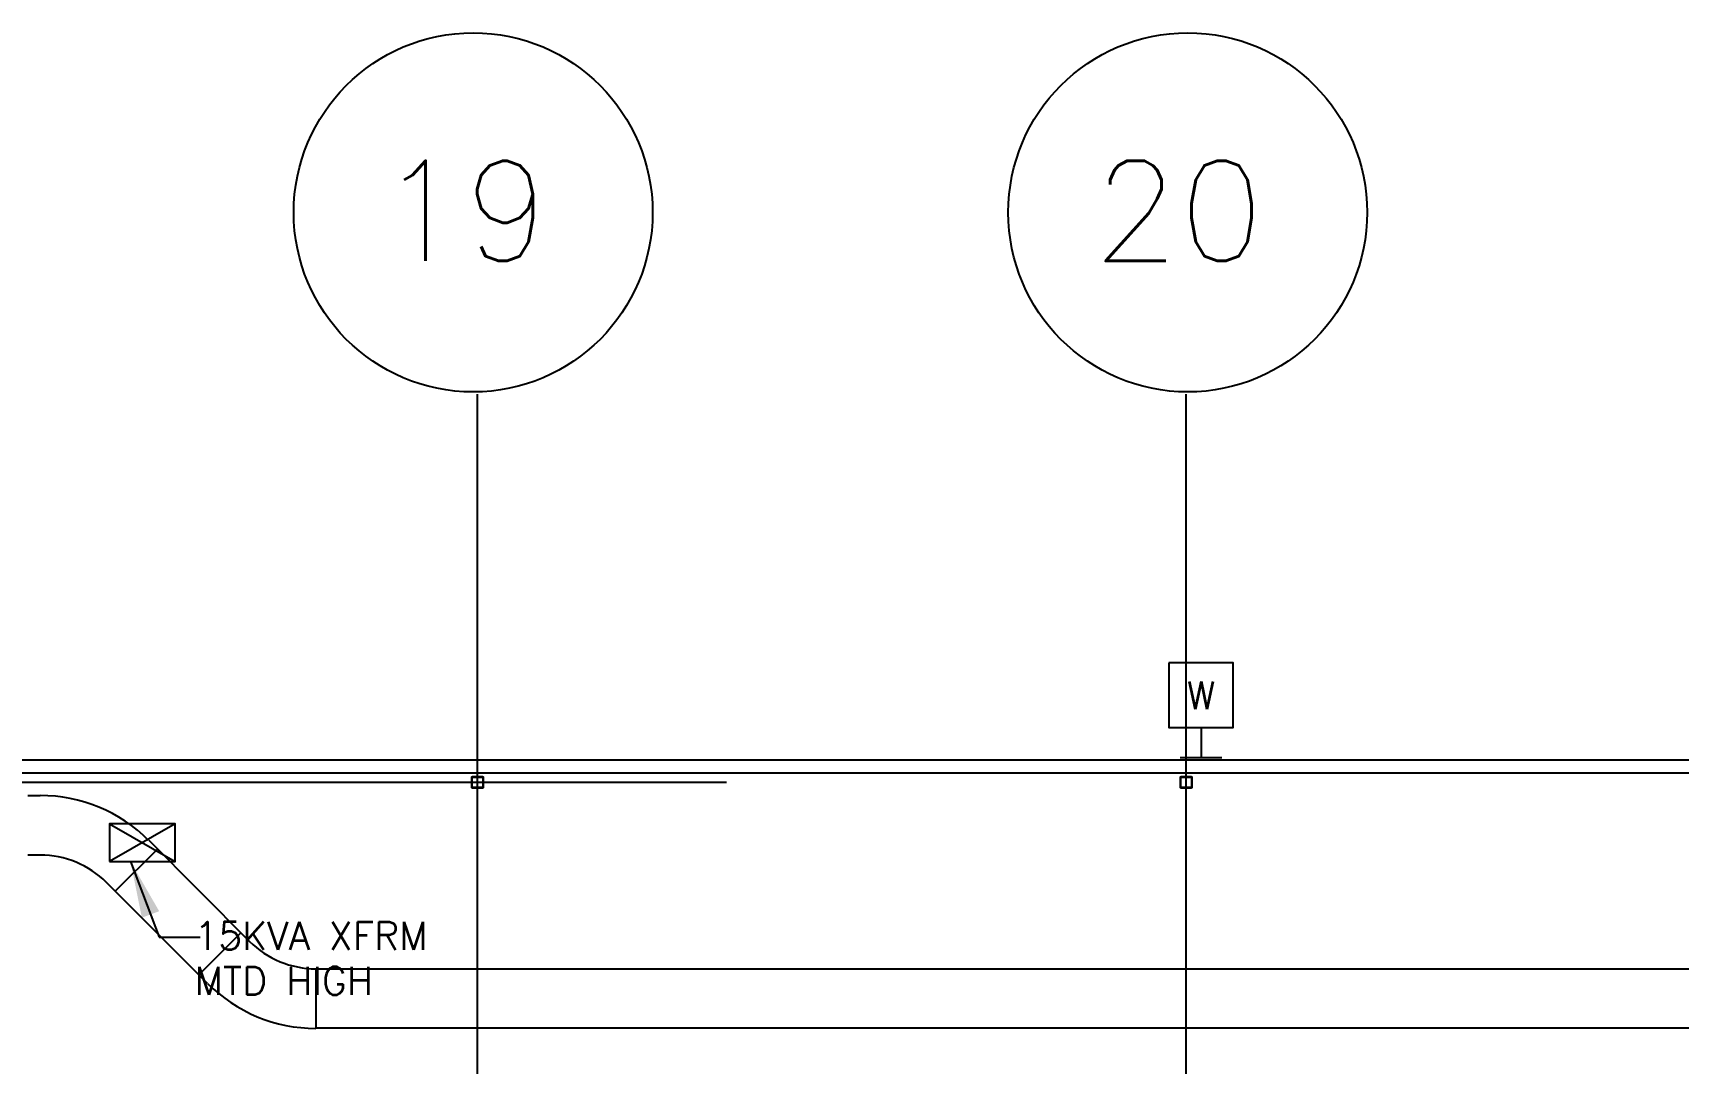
# Model space of a CAD drawing. Header units: millimetres. Extents: x 626570 to 643256, y 6233 to 11343.
# Drawn here: x 634601 to 635604, y 10716 to 11343 of the extents above; entities that cross this region are included whole.
import ezdxf
from ezdxf.enums import TextEntityAlignment as Align

# ---------------------------------------------------------------- set-up
doc = ezdxf.new("R2010")
doc.units = ezdxf.units.MM
doc.header["$LTSCALE"] = 4000
doc.header["$MEASUREMENT"] = 0
doc.linetypes.add('DASHDOT', pattern=[1, 0.5, -0.25, 0, -0.25])
doc.layers.get('0').update_dxf_attribs({"linetype": 'CONTINUOUS'})
for name, color, linetype in [('2012-201_WALL-FLEXWALL', 7, 'CONTINUOUS'), ('DEPAL1', 4, 'CONTINUOUS'), ('LTG', 6, 'CONTINUOUS'), ('MASTERFOUNDATION_1', 4, 'DASHDOT'), ('MASTERFOUNDATION_2', 7, 'CONTINUOUS'), ('MASTERFOUNDATION_25', 7, 'CONTINUOUS'), ('POWER', 3, 'CONTINUOUS')]:
    doc.layers.add(name, color=color, linetype=linetype)
doc.styles.add('ROMANS', font='ROMANS')
doc.styles.get("Standard").update_dxf_attribs({"font": 'simplex.shx'})
doc.dimstyles.get("Standard").update_dxf_attribs({"dimtxt": 0.18, "dimasz": 0.18, "dimexe": 0.18, "dimexo": 0.0625, "dimgap": 0.09, "dimtad": 0, "dimtih": 1, "dimtoh": 1, "dimdec": 4, "dimzin": 0, "dimdsep": 46, "dimtxsty": 'Standard', "dimcen": 0.09, "dimadec": 0, "dimazin": 0, "dimtfac": 1, "dimtdec": 4, "dimtofl": 0, "dimtmove": 0, "dimatfit": 3, "dimfxl": 1, "dimtolj": 1, "dimtzin": 0, "dimarcsym": 0})

# ---------------------------------------------------------------- blocks, each defined once
blk = doc.blocks.new('WUP')
for p, q in [((0, 465), (0, 0)), ((-322, 0), (322, 0))]:
    blk.add_line(p, q)
blk.add_lwpolyline([(-500, 1465), (-500, 465), (500, 465), (500, 1465)], close=True)
blk.add_text('W', height=430).set_placement((0, 965), align=Align.MIDDLE)
blk = doc.blocks.new('15KVA')
for p, q in [((254, -292), (-254, 0)), ((-254, -292), (254, 0))]:
    blk.add_line(p, q)
blk.add_lwpolyline([(-254, 0), (254, 0), (254, -292), (-254, -292)], close=True)

msp = doc.modelspace()

# ---------------------------------------------------------------- linework, layer by layer
at = {"layer": '2012-201_WALL-FLEXWALL', "linetype": 'Continuous'}
for p, q in [((634098.5, 10900.4), (636421.3, 10900.4)), ((634098.5, 10892.5), (636421.3, 10892.5))]:
    msp.add_line(p, q, dxfattribs=at)
at = {"layer": 'DEPAL1', "ltscale": 0.25}
for p, q in [((634597.9, 10878.6), (634605.4, 10878.6)), ((634597.9, 10842.4), (634605.4, 10842.4)), ((634676.8, 10846), (634651.1, 10820.3)), ((634671.5, 10851.3), (634733, 10789.7)), ((634707.4, 10764.1), (634645.8, 10825.6)), ((634702, 10769.4), (634727.7, 10795)), ((634773.4, 10773), (638939.1, 10773)), ((634773.4, 10773), (634773.4, 10736.8)), ((638939.1, 10736.8), (634773.4, 10736.8))]:
    msp.add_line(p, q, dxfattribs=at)
for centre, radius, start, end in [((634605.4, 10785.2), 93.4, 45, 90), ((634605.4, 10785.2), 57.1, 45, 90), ((634773.4, 10830.1), 57.1, 225, 270), ((634773.4, 10830.1), 93.4, 225, 270)]:
    msp.add_arc(centre, radius, start, end, dxfattribs=at)
at = {"layer": 'MASTERFOUNDATION_1', "linetype": 'DASHDOT'}
for p, q in [((634871.9, 6627.5), (634871.9, 11123.2)), ((635303.9, 6627.5), (635303.9, 11123.2)), ((643023.9, 10886.6), (626796.6, 10886.6))]:
    msp.add_line(p, q, dxfattribs=at)
at = {"layer": 'MASTERFOUNDATION_2', "linetype": 'Continuous'}
for centre in [(634869.3, 11233.9), (635304.9, 11233.9)]:
    msp.add_circle(centre, 109.4, dxfattribs=at)
at = {"layer": 'MASTERFOUNDATION_25', "linetype": 'Continuous', "flags": 128}
for points in [[(634869, 10890.1), (634874.8, 10890.1), (634874.8, 10890.1), (634874.8, 10890.1), (634874.8, 10890.1), (634874.9, 10890.1), (634874.9, 10890.1), (634874.9, 10890.1), (634874.9, 10890.1), (634874.9, 10890.1), (634875, 10890.1), (634875, 10890.1), (634875, 10890.1), (634875, 10890.1), (634875, 10890), (634875.1, 10890), (634875.1, 10890), (634875.1, 10890), (634875.1, 10890), (634875.1, 10890), (634875.2, 10890), (634875.2, 10890), (634875.2, 10889.9), (634875.2, 10889.9), (634875.2, 10889.9), (634875.2, 10889.9), (634875.2, 10889.9), (634875.3, 10889.9), (634875.3, 10889.9), (634875.3, 10889.8), (634875.3, 10889.8), (634875.3, 10889.8), (634875.3, 10889.8), (634875.3, 10889.8), (634875.3, 10889.7), (634875.3, 10889.7), (634875.4, 10889.7), (634875.4, 10889.7), (634875.4, 10889.7), (634875.4, 10889.6), (634875.4, 10889.6), (634875.4, 10889.6), (634875.4, 10889.6), (634875.4, 10889.6), (634875.4, 10889.5), (634875.4, 10889.5), (634875.4, 10889.5), (634875.4, 10883.7), (634875.4, 10883.7), (634875.4, 10883.7), (634875.4, 10883.7), (634875.4, 10883.6), (634875.4, 10883.6), (634875.4, 10883.6), (634875.4, 10883.6), (634875.4, 10883.6), (634875.4, 10883.5), (634875.4, 10883.5), (634875.3, 10883.5), (634875.3, 10883.5), (634875.3, 10883.5), (634875.3, 10883.4), (634875.3, 10883.4), (634875.3, 10883.4), (634875.3, 10883.4), (634875.3, 10883.4), (634875.3, 10883.3), (634875.2, 10883.3), (634875.2, 10883.3), (634875.2, 10883.3), (634875.2, 10883.3), (634875.2, 10883.3), (634875.2, 10883.3), (634875.2, 10883.2), (634875.1, 10883.2), (634875.1, 10883.2), (634875.1, 10883.2), (634875.1, 10883.2), (634875.1, 10883.2), (634875, 10883.2), (634875, 10883.2), (634875, 10883.2), (634875, 10883.1), (634875, 10883.1), (634874.9, 10883.1), (634874.9, 10883.1), (634874.9, 10883.1), (634874.9, 10883.1), (634874.9, 10883.1), (634874.8, 10883.1), (634874.8, 10883.1), (634874.8, 10883.1), (634874.8, 10883.1), (634869, 10883.1), (634869, 10883.1), (634869, 10883.1), (634869, 10883.1), (634868.9, 10883.1), (634868.9, 10883.1), (634868.9, 10883.1), (634868.9, 10883.1), (634868.8, 10883.1), (634868.8, 10883.1), (634868.8, 10883.1), (634868.8, 10883.2), (634868.8, 10883.2), (634868.7, 10883.2), (634868.7, 10883.2), (634868.7, 10883.2), (634868.7, 10883.2), (634868.7, 10883.2), (634868.7, 10883.2), (634868.6, 10883.2), (634868.6, 10883.3), (634868.6, 10883.3), (634868.6, 10883.3), (634868.6, 10883.3), (634868.6, 10883.3), (634868.5, 10883.3), (634868.5, 10883.3), (634868.5, 10883.4), (634868.5, 10883.4), (634868.5, 10883.4), (634868.5, 10883.4), (634868.5, 10883.4), (634868.5, 10883.5), (634868.4, 10883.5), (634868.4, 10883.5), (634868.4, 10883.5), (634868.4, 10883.5), (634868.4, 10883.6), (634868.4, 10883.6), (634868.4, 10883.6), (634868.4, 10883.6), (634868.4, 10883.6), (634868.4, 10883.7), (634868.4, 10883.7), (634868.4, 10883.7), (634868.4, 10883.7), (634868.4, 10889.5), (634868.4, 10889.5), (634868.4, 10889.5), (634868.4, 10889.6), (634868.4, 10889.6), (634868.4, 10889.6), (634868.4, 10889.6), (634868.4, 10889.6), (634868.4, 10889.7), (634868.4, 10889.7), (634868.4, 10889.7), (634868.4, 10889.7), (634868.4, 10889.7), (634868.5, 10889.8), (634868.5, 10889.8), (634868.5, 10889.8), (634868.5, 10889.8), (634868.5, 10889.8), (634868.5, 10889.9), (634868.5, 10889.9), (634868.5, 10889.9), (634868.6, 10889.9), (634868.6, 10889.9), (634868.6, 10889.9), (634868.6, 10889.9), (634868.6, 10890), (634868.6, 10890), (634868.7, 10890), (634868.7, 10890), (634868.7, 10890), (634868.7, 10890), (634868.7, 10890), (634868.7, 10890), (634868.8, 10890.1), (634868.8, 10890.1), (634868.8, 10890.1), (634868.8, 10890.1), (634868.8, 10890.1), (634868.9, 10890.1), (634868.9, 10890.1), (634868.9, 10890.1), (634868.9, 10890.1), (634869, 10890.1), (634869, 10890.1), (634869, 10890.1), (634869, 10890.1)], [(634869, 10889.8), (634874.8, 10889.8), (634874.8, 10889.8), (634874.8, 10889.8), (634874.8, 10889.8), (634874.8, 10889.8), (634874.8, 10889.8), (634874.8, 10889.8), (634874.8, 10889.8), (634874.9, 10889.8), (634874.9, 10889.8), (634874.9, 10889.8), (634874.9, 10889.8), (634874.9, 10889.8), (634874.9, 10889.8), (634874.9, 10889.8), (634874.9, 10889.8), (634874.9, 10889.7), (634874.9, 10889.7), (634875, 10889.7), (634875, 10889.7), (634875, 10889.7), (634875, 10889.7), (634875, 10889.7), (634875, 10889.7), (634875, 10889.7), (634875, 10889.7), (634875, 10889.7), (634875, 10889.7), (634875, 10889.7), (634875, 10889.7), (634875, 10889.6), (634875, 10889.6), (634875.1, 10889.6), (634875.1, 10889.6), (634875.1, 10889.6), (634875.1, 10889.6), (634875.1, 10889.6), (634875.1, 10889.6), (634875.1, 10889.6), (634875.1, 10889.6), (634875.1, 10889.5), (634875.1, 10889.5), (634875.1, 10889.5), (634875.1, 10889.5), (634875.1, 10889.5), (634875.1, 10889.5), (634875.1, 10883.7), (634875.1, 10883.7), (634875.1, 10883.7), (634875.1, 10883.7), (634875.1, 10883.7), (634875.1, 10883.7), (634875.1, 10883.7), (634875.1, 10883.7), (634875.1, 10883.6), (634875.1, 10883.6), (634875.1, 10883.6), (634875.1, 10883.6), (634875.1, 10883.6), (634875.1, 10883.6), (634875, 10883.6), (634875, 10883.6), (634875, 10883.6), (634875, 10883.6), (634875, 10883.5), (634875, 10883.5), (634875, 10883.5), (634875, 10883.5), (634875, 10883.5), (634875, 10883.5), (634875, 10883.5), (634875, 10883.5), (634875, 10883.5), (634875, 10883.5), (634874.9, 10883.5), (634874.9, 10883.5), (634874.9, 10883.5), (634874.9, 10883.5), (634874.9, 10883.5), (634874.9, 10883.4), (634874.9, 10883.4), (634874.9, 10883.4), (634874.9, 10883.4), (634874.9, 10883.4), (634874.8, 10883.4), (634874.8, 10883.4), (634874.8, 10883.4), (634874.8, 10883.4), (634874.8, 10883.4), (634874.8, 10883.4), (634874.8, 10883.4), (634874.8, 10883.4), (634869, 10883.4), (634869, 10883.4), (634869, 10883.4), (634869, 10883.4), (634869, 10883.4), (634869, 10883.4), (634869, 10883.4), (634868.9, 10883.4), (634868.9, 10883.4), (634868.9, 10883.4), (634868.9, 10883.4), (634868.9, 10883.4), (634868.9, 10883.4), (634868.9, 10883.5), (634868.9, 10883.5), (634868.9, 10883.5), (634868.9, 10883.5), (634868.8, 10883.5), (634868.8, 10883.5), (634868.8, 10883.5), (634868.8, 10883.5), (634868.8, 10883.5), (634868.8, 10883.5), (634868.8, 10883.5), (634868.8, 10883.5), (634868.8, 10883.5), (634868.8, 10883.5), (634868.8, 10883.5), (634868.8, 10883.6), (634868.8, 10883.6), (634868.7, 10883.6), (634868.7, 10883.6), (634868.7, 10883.6), (634868.7, 10883.6), (634868.7, 10883.6), (634868.7, 10883.6), (634868.7, 10883.6), (634868.7, 10883.6), (634868.7, 10883.7), (634868.7, 10883.7), (634868.7, 10883.7), (634868.7, 10883.7), (634868.7, 10883.7), (634868.7, 10883.7), (634868.7, 10883.7), (634868.7, 10883.7), (634868.7, 10889.5), (634868.7, 10889.5), (634868.7, 10889.5), (634868.7, 10889.5), (634868.7, 10889.5), (634868.7, 10889.5), (634868.7, 10889.6), (634868.7, 10889.6), (634868.7, 10889.6), (634868.7, 10889.6), (634868.7, 10889.6), (634868.7, 10889.6), (634868.7, 10889.6), (634868.7, 10889.6), (634868.7, 10889.6), (634868.7, 10889.6), (634868.8, 10889.7), (634868.8, 10889.7), (634868.8, 10889.7), (634868.8, 10889.7), (634868.8, 10889.7), (634868.8, 10889.7), (634868.8, 10889.7), (634868.8, 10889.7), (634868.8, 10889.7), (634868.8, 10889.7), (634868.8, 10889.7), (634868.8, 10889.7), (634868.8, 10889.7), (634868.9, 10889.7), (634868.9, 10889.8), (634868.9, 10889.8), (634868.9, 10889.8), (634868.9, 10889.8), (634868.9, 10889.8), (634868.9, 10889.8), (634868.9, 10889.8), (634868.9, 10889.8), (634868.9, 10889.8), (634869, 10889.8), (634869, 10889.8), (634869, 10889.8), (634869, 10889.8), (634869, 10889.8), (634869, 10889.8), (634869, 10889.8)], [(635301, 10890.1), (635306.8, 10890.1), (635306.8, 10890.1), (635306.8, 10890.1), (635306.8, 10890.1), (635306.9, 10890.1), (635306.9, 10890.1), (635306.9, 10890.1), (635306.9, 10890.1), (635307, 10890.1), (635307, 10890.1), (635307, 10890.1), (635307, 10890.1), (635307, 10890.1), (635307.1, 10890), (635307.1, 10890), (635307.1, 10890), (635307.1, 10890), (635307.1, 10890), (635307.1, 10890), (635307.2, 10890), (635307.2, 10890), (635307.2, 10889.9), (635307.2, 10889.9), (635307.2, 10889.9), (635307.2, 10889.9), (635307.3, 10889.9), (635307.3, 10889.9), (635307.3, 10889.9), (635307.3, 10889.8), (635307.3, 10889.8), (635307.3, 10889.8), (635307.3, 10889.8), (635307.3, 10889.8), (635307.3, 10889.7), (635307.4, 10889.7), (635307.4, 10889.7), (635307.4, 10889.7), (635307.4, 10889.7), (635307.4, 10889.6), (635307.4, 10889.6), (635307.4, 10889.6), (635307.4, 10889.6), (635307.4, 10889.6), (635307.4, 10889.5), (635307.4, 10889.5), (635307.4, 10889.5), (635307.4, 10883.7), (635307.4, 10883.7), (635307.4, 10883.7), (635307.4, 10883.7), (635307.4, 10883.6), (635307.4, 10883.6), (635307.4, 10883.6), (635307.4, 10883.6), (635307.4, 10883.6), (635307.4, 10883.5), (635307.4, 10883.5), (635307.4, 10883.5), (635307.3, 10883.5), (635307.3, 10883.5), (635307.3, 10883.4), (635307.3, 10883.4), (635307.3, 10883.4), (635307.3, 10883.4), (635307.3, 10883.4), (635307.3, 10883.3), (635307.3, 10883.3), (635307.2, 10883.3), (635307.2, 10883.3), (635307.2, 10883.3), (635307.2, 10883.3), (635307.2, 10883.3), (635307.2, 10883.2), (635307.1, 10883.2), (635307.1, 10883.2), (635307.1, 10883.2), (635307.1, 10883.2), (635307.1, 10883.2), (635307.1, 10883.2), (635307, 10883.2), (635307, 10883.2), (635307, 10883.1), (635307, 10883.1), (635307, 10883.1), (635306.9, 10883.1), (635306.9, 10883.1), (635306.9, 10883.1), (635306.9, 10883.1), (635306.8, 10883.1), (635306.8, 10883.1), (635306.8, 10883.1), (635306.8, 10883.1), (635301, 10883.1), (635301, 10883.1), (635301, 10883.1), (635301, 10883.1), (635300.9, 10883.1), (635300.9, 10883.1), (635300.9, 10883.1), (635300.9, 10883.1), (635300.9, 10883.1), (635300.8, 10883.1), (635300.8, 10883.1), (635300.8, 10883.2), (635300.8, 10883.2), (635300.8, 10883.2), (635300.7, 10883.2), (635300.7, 10883.2), (635300.7, 10883.2), (635300.7, 10883.2), (635300.7, 10883.2), (635300.6, 10883.2), (635300.6, 10883.3), (635300.6, 10883.3), (635300.6, 10883.3), (635300.6, 10883.3), (635300.6, 10883.3), (635300.5, 10883.3), (635300.5, 10883.3), (635300.5, 10883.4), (635300.5, 10883.4), (635300.5, 10883.4), (635300.5, 10883.4), (635300.5, 10883.4), (635300.5, 10883.5), (635300.5, 10883.5), (635300.4, 10883.5), (635300.4, 10883.5), (635300.4, 10883.5), (635300.4, 10883.6), (635300.4, 10883.6), (635300.4, 10883.6), (635300.4, 10883.6), (635300.4, 10883.6), (635300.4, 10883.7), (635300.4, 10883.7), (635300.4, 10883.7), (635300.4, 10883.7), (635300.4, 10889.5), (635300.4, 10889.5), (635300.4, 10889.5), (635300.4, 10889.6), (635300.4, 10889.6), (635300.4, 10889.6), (635300.4, 10889.6), (635300.4, 10889.6), (635300.4, 10889.7), (635300.4, 10889.7), (635300.4, 10889.7), (635300.4, 10889.7), (635300.5, 10889.7), (635300.5, 10889.8), (635300.5, 10889.8), (635300.5, 10889.8), (635300.5, 10889.8), (635300.5, 10889.8), (635300.5, 10889.9), (635300.5, 10889.9), (635300.5, 10889.9), (635300.6, 10889.9), (635300.6, 10889.9), (635300.6, 10889.9), (635300.6, 10889.9), (635300.6, 10890), (635300.6, 10890), (635300.7, 10890), (635300.7, 10890), (635300.7, 10890), (635300.7, 10890), (635300.7, 10890), (635300.8, 10890), (635300.8, 10890.1), (635300.8, 10890.1), (635300.8, 10890.1), (635300.8, 10890.1), (635300.9, 10890.1), (635300.9, 10890.1), (635300.9, 10890.1), (635300.9, 10890.1), (635300.9, 10890.1), (635301, 10890.1), (635301, 10890.1), (635301, 10890.1), (635301, 10890.1)], [(635301, 10889.8), (635306.8, 10889.8), (635306.8, 10889.8), (635306.8, 10889.8), (635306.8, 10889.8), (635306.8, 10889.8), (635306.8, 10889.8), (635306.8, 10889.8), (635306.9, 10889.8), (635306.9, 10889.8), (635306.9, 10889.8), (635306.9, 10889.8), (635306.9, 10889.8), (635306.9, 10889.8), (635306.9, 10889.8), (635306.9, 10889.8), (635306.9, 10889.8), (635306.9, 10889.7), (635307, 10889.7), (635307, 10889.7), (635307, 10889.7), (635307, 10889.7), (635307, 10889.7), (635307, 10889.7), (635307, 10889.7), (635307, 10889.7), (635307, 10889.7), (635307, 10889.7), (635307, 10889.7), (635307, 10889.7), (635307, 10889.7), (635307, 10889.6), (635307.1, 10889.6), (635307.1, 10889.6), (635307.1, 10889.6), (635307.1, 10889.6), (635307.1, 10889.6), (635307.1, 10889.6), (635307.1, 10889.6), (635307.1, 10889.6), (635307.1, 10889.6), (635307.1, 10889.5), (635307.1, 10889.5), (635307.1, 10889.5), (635307.1, 10889.5), (635307.1, 10889.5), (635307.1, 10889.5), (635307.1, 10883.7), (635307.1, 10883.7), (635307.1, 10883.7), (635307.1, 10883.7), (635307.1, 10883.7), (635307.1, 10883.7), (635307.1, 10883.7), (635307.1, 10883.7), (635307.1, 10883.6), (635307.1, 10883.6), (635307.1, 10883.6), (635307.1, 10883.6), (635307.1, 10883.6), (635307.1, 10883.6), (635307.1, 10883.6), (635307, 10883.6), (635307, 10883.6), (635307, 10883.6), (635307, 10883.5), (635307, 10883.5), (635307, 10883.5), (635307, 10883.5), (635307, 10883.5), (635307, 10883.5), (635307, 10883.5), (635307, 10883.5), (635307, 10883.5), (635307, 10883.5), (635307, 10883.5), (635306.9, 10883.5), (635306.9, 10883.5), (635306.9, 10883.5), (635306.9, 10883.5), (635306.9, 10883.4), (635306.9, 10883.4), (635306.9, 10883.4), (635306.9, 10883.4), (635306.9, 10883.4), (635306.9, 10883.4), (635306.8, 10883.4), (635306.8, 10883.4), (635306.8, 10883.4), (635306.8, 10883.4), (635306.8, 10883.4), (635306.8, 10883.4), (635306.8, 10883.4), (635301, 10883.4), (635301, 10883.4), (635301, 10883.4), (635301, 10883.4), (635301, 10883.4), (635301, 10883.4), (635301, 10883.4), (635300.9, 10883.4), (635300.9, 10883.4), (635300.9, 10883.4), (635300.9, 10883.4), (635300.9, 10883.4), (635300.9, 10883.4), (635300.9, 10883.5), (635300.9, 10883.5), (635300.9, 10883.5), (635300.9, 10883.5), (635300.9, 10883.5), (635300.8, 10883.5), (635300.8, 10883.5), (635300.8, 10883.5), (635300.8, 10883.5), (635300.8, 10883.5), (635300.8, 10883.5), (635300.8, 10883.5), (635300.8, 10883.5), (635300.8, 10883.5), (635300.8, 10883.5), (635300.8, 10883.6), (635300.8, 10883.6), (635300.8, 10883.6), (635300.8, 10883.6), (635300.7, 10883.6), (635300.7, 10883.6), (635300.7, 10883.6), (635300.7, 10883.6), (635300.7, 10883.6), (635300.7, 10883.6), (635300.7, 10883.7), (635300.7, 10883.7), (635300.7, 10883.7), (635300.7, 10883.7), (635300.7, 10883.7), (635300.7, 10883.7), (635300.7, 10883.7), (635300.7, 10883.7), (635300.7, 10889.5), (635300.7, 10889.5), (635300.7, 10889.5), (635300.7, 10889.5), (635300.7, 10889.5), (635300.7, 10889.5), (635300.7, 10889.6), (635300.7, 10889.6), (635300.7, 10889.6), (635300.7, 10889.6), (635300.7, 10889.6), (635300.7, 10889.6), (635300.7, 10889.6), (635300.7, 10889.6), (635300.8, 10889.6), (635300.8, 10889.6), (635300.8, 10889.7), (635300.8, 10889.7), (635300.8, 10889.7), (635300.8, 10889.7), (635300.8, 10889.7), (635300.8, 10889.7), (635300.8, 10889.7), (635300.8, 10889.7), (635300.8, 10889.7), (635300.8, 10889.7), (635300.8, 10889.7), (635300.8, 10889.7), (635300.9, 10889.7), (635300.9, 10889.7), (635300.9, 10889.8), (635300.9, 10889.8), (635300.9, 10889.8), (635300.9, 10889.8), (635300.9, 10889.8), (635300.9, 10889.8), (635300.9, 10889.8), (635300.9, 10889.8), (635300.9, 10889.8), (635301, 10889.8), (635301, 10889.8), (635301, 10889.8), (635301, 10889.8), (635301, 10889.8), (635301, 10889.8), (635301, 10889.8)]]:
    msp.add_lwpolyline(points, close=True, dxfattribs=at)

# ---------------------------------------------------------------- block references
at = {"layer": 'LTG', "xscale": 0.03937008, "yscale": 0.03937008, "zscale": 0.03937008}
msp.add_blockref('WUP', (635313, 10901.7), dxfattribs=at)
at = {"layer": 'POWER', "xscale": -0.07874016, "yscale": 0.07874016, "zscale": 0.07874016, "rotation": 180}
msp.add_blockref('15KVA', (634667.7, 10838.3), dxfattribs=at)

# ---------------------------------------------------------------- texts
at = {"layer": 'MASTERFOUNDATION_2', "linetype": 'Continuous', "style": 'ROMANS'}
for s, p in [('19', (634863.8, 11234.9)), ('20', (635299.4, 11234.9))]:
    msp.add_text(s, height=61.02, dxfattribs=at).set_placement(p, align=Align.MIDDLE_CENTER)
at = {"layer": 'POWER'}
for s, p in [('15KVA XFRM', (634699.4, 10784.6)), ('MTD HIGH', (634699.4, 10757.2))]:
    msp.add_text(s, height=16.93, dxfattribs=at).set_placement(p)

# ---------------------------------------------------------------- leaders
msp.add_leader([(634660.5, 10838.3), (634677.8, 10792.3), (634702.8, 10792.3)], dimstyle='Standard', override={"dimscale": 16, "dimtxt": 2.38125, "dimasz": 2.15, "dimexe": 4.572, "dimexo": 3.175, "dimgap": 1, "dimdec": 0, "dimlunit": 4, "dimcen": -4.572, "dimdle": 3.175, "dimtdec": 0}, dxfattribs=at)

doc.saveas('drawing.dxf')
